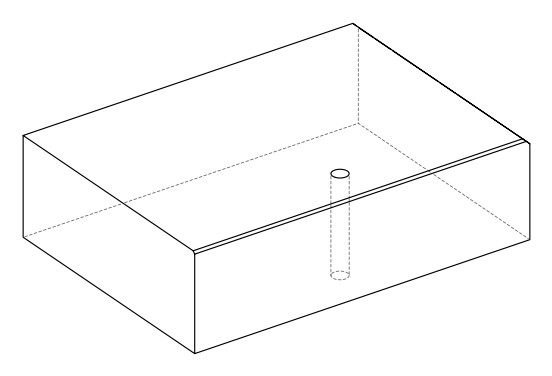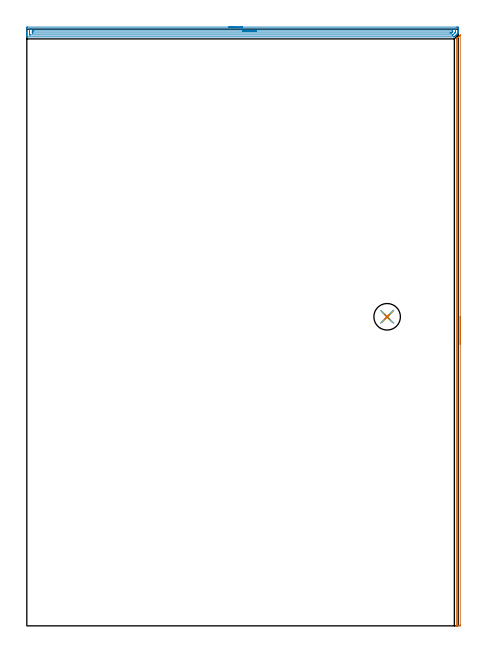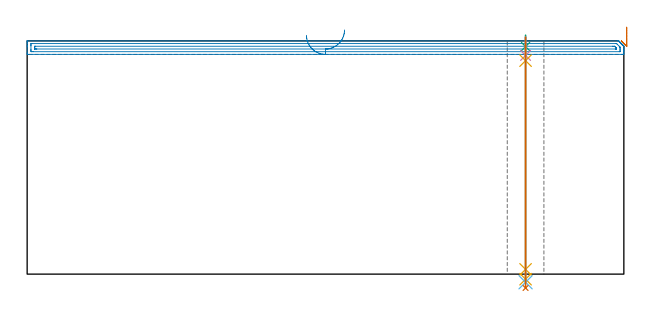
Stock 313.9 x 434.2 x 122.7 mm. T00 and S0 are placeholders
(PLAN: 7 operations, 5 tool changes, 13 min)
(1 AREA_MILL | FG_CHAMFER_SURFACE | UGT0205_001 | 3.59 min | 1692 mm3)
(2 AREA_MILL_1 | FG_CHAMFER_SURFACE_1 | UGT0205_001 | 7.71 min | 7897 mm3)
(3 SPOT_DRILL | STEP1HOLE | NXT0321_9005460120000 | 0.05 min | 182 mm3)
(4 DRILL_BLIND_HOLE_INTO_CENTER | STEP1HOLE | NXT0301_022 | 0.04 min | 93 mm3)
(5 GUN_DRILL_THROUGH_HOLE | STEP1HOLE | UGT0307_001 | 0.55 min | 2232 mm3)
(6 SPADE_DRILL_TO_ENLARGE_THROUGH_HOLE | STEP1HOLE | UGT0306_003 | 0.52 min | 12502 mm3)
(7 DRILL_TO_ENLARGE_THROUGH_HOLE | STEP1HOLE | UGT0301_260 | 0.53 min | 20826 mm3)
(TOOL UGT0205_001 | Chamfer Mill 20 x 3 x 45 deg. | D20 FL50 Z2)
(TOOL NXT0321_9005460120000 | NC Spot Drill, 142deg, 12mm, Carbide, Uncoated | D12 PA142 FL30 Z2)
(TOOL NXT0301_022 | Carbide Drill 5.1mm [860.1-0510-015A1-MM 2214] | D5.1 PA140 FL28 Z2)
(TOOL UGT0307_001 | Gun Drill 5 mm | D5 PA130 FL24 Z1)
(TOOL UGT0306_003 | Spade Drill 12.5mm | D12.5 PA132 FL10 Z2)
(TOOL UGT0301_260 | Twist Drill 19.3 mm | D19.3 PA118 FL140 Z2)
(OP 1 AREA_MILL)
G17 G21 G94 G90
T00 M6
G54
G17 G0 G90 X315.4 Y224.95 S1061 M3
G43 Z132.7 H0
Z129.9
G94 G1 Y224.912 Z129.028 F250.
Y224.798 Z128.164
Y224.609 Z127.312
Y224.347 Z126.48
Y224.013 Z125.674
Y223.61 Z124.9
Y223.142 Z124.164
Y222.61 Z123.472
Y222.021 Z122.829
Y221.378 Z122.24
Y220.686 Z121.708
Y219.95 Z121.24
Y219.176 Z120.837
Y218.37 Z120.503
Y217.538 Z120.241
Y216.686 Z120.052
Y215.822 Z119.938
Y214.95 Z119.9
Y0.614
X315.398 Y0.426 Z119.902
X315.391 Y0.002 Z119.905
X315.218 Y0. Z120.079
X314. Z121.295
X312.986 Z122.314
X312.626 Y0.007 Z122.666
X312.603 Y0.01 Z122.688
X312.6 Y0.168 Z122.7
Y426.634
X312.607 Y427.1 Z122.693
X312.626 Y427.126 Z122.674
X313.114 Y427.616 Z122.182
X313.447 Y427.947 Z121.853
X313.673 Y428.173 Z121.627
X313.892 Y428.393 Z121.406
X314. Y428.502 Z121.296
X314.443 Y428.943 Z120.856
X314.886 Y429.388 Z120.41
X315.329 Y429.829 Z119.97
X315.383 Y429.881 Z119.917
X315.395 Y429.884 Z119.904
X315.4 Y429.881 Z119.9
Y214.95
Y214.078 Z119.938
Y213.214 Z120.052
Y212.362 Z120.241
Y211.53 Z120.503
Y210.724 Z120.837
Y209.95 Z121.24
Y209.214 Z121.708
Y208.522 Z122.24
Y207.879 Z122.829
Y207.29 Z123.472
Y206.758 Z124.164
Y206.29 Z124.9
Y205.887 Z125.674
Y205.553 Z126.48
Y205.291 Z127.312
Y205.102 Z128.164
Y204.988 Z129.028
Y204.95 Z129.9
G0 Z132.7
M5
M2
(OP 2 AREA_MILL_1)
G17 G21 G94 G90
T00 M6
G54
G17 G0 G90 X146.95 Y435.7 S1061 M3
G43 Z132.7 H0
Z125.6
G94 G1 X146.988 Z124.728 F250.
X147.102 Z123.863
X147.291 Z123.012
X147.553 Z122.18
X147.887 Z121.374
X148.29 Z120.6
X148.759 Z119.864
X149.29 Z119.172
X149.879 Z118.529
X150.522 Z117.94
X151.214 Z117.408
X151.95 Z116.94
X152.724 Z116.537
X153.53 Z116.203
X154.362 Z115.941
X155.214 Z115.752
X156.078 Z115.638
X156.95 Z115.6
X312.814
X313.282 Y435.699 Z115.601
X313.744 Y435.694 Z115.603
X313.891 Y435.691 Z115.605
X313.9 Y435.238 Z116.057
Y434.966 Z116.329
Y434.356 Z116.939
Y433.811 Z117.486
Y433.473 Z117.823
Y432.929 Z118.367
Y432.591 Z118.703
Y431.774 Z119.525
X313.899 Y431.409 Z119.887
X313.878 Y431.376 Z119.921
X313.454 Y430.954 Z120.346
X313.328 Y430.827 Z120.47
X313.282 Y430.782 Z120.517
X313.081 Y430.58 Z120.719
X313.034 Y430.533 Z120.764
X312.985 Y430.484 Z120.815
X312.79 Y430.29 Z121.009
X312.74 Y430.239 Z121.058
X312.687 Y430.186 Z121.113
X312.5 Y429.999 Z121.3
X312.446 Y429.944 Z121.352
X312.389 Y429.888 Z121.411
X312.209 Y429.709 Z121.59
X312.152 Y429.65 Z121.646
X312.091 Y429.591 Z121.708
X311.919 Y429.418 Z121.881
X311.858 Y429.356 Z121.94
X311.793 Y429.293 Z122.006
X311.628 Y429.128 Z122.171
X311.564 Y429.062 Z122.234
X311.496 Y428.995 Z122.303
X311.223 Y428.722 Z122.577
X311.124 Y428.627 Z122.673
X311.1 Y428.607 Z122.693
X310.602 Y428.6 Z122.7
X0.171
X0.008 Y428.603 Z122.688
X0.007 Y428.608 Z122.683
X0. Y428.953 Z122.346
Y429.269 Z122.031
Y429.944 Z121.35
Y431.164 Z120.132
Y431.709 Z119.585
Y434.966 Z116.331
X0.003 Y435.238 Z116.059
X0.01 Y435.692 Z115.606
X0.155 Y435.695 Z115.603
X0.618 Y435.7 Z115.6
X156.95
Y434.286 Z117.014
X311.496 Y434.285 Z117.015
X311.567
X311.871 Y434.279 Z117.021
X311.89 Y434.18 Z117.12
X311.897 Y433.959 Z117.341
X311.899 Y433.473 Z117.827
X311.9 Y433.074 Z118.226
X311.899 Y432.591 Z118.709
X311.897 Y432.194 Z119.106
X311.89 Y431.951 Z119.349
X311.874 Y431.836 Z119.464
X311.755 Y431.709 Z119.591
X311.628 Y431.578 Z119.722
X311.496 Y431.445 Z119.855
X310.602 Y430.552 Z120.748
X310.295 Y430.248 Z121.052
X310.096 Y430.054 Z121.246
X310.062 Y430.024 Z121.276
X310.017 Y430.02 Z121.28
X309.915 Y430.017 Z121.283
X309.709 Y430.014 Z121.286
X309.638
X2.404 Y430.015 Z121.285
X2.333
X2.029 Y430.021 Z121.279
X2.01 Y430.12 Z121.18
X2.003 Y430.341 Z120.959
X2.001 Y430.827 Z120.473
X2. Y431.226 Z120.074
Y432.99 Z118.31
X2.001 Y433.473 Z117.827
X2.002 Y433.87 Z117.43
X2.01 Y434.265 Z117.035
X2.404 Y434.283 Z117.017
X2.476 Y434.284 Z117.016
X3.298 Y434.286 Z117.014
X156.95
Y432.872 Z118.428
X309.425 Y432.871 Z118.429
X309.709 Y432.87 Z118.43
X309.803 Y432.868 Z118.432
X309.877 Y432.865 Z118.435
X309.89 Y432.862 Z118.438
X309.894 Y432.833 Z118.467
X309.897 Y432.78 Z118.52
X309.899 Y432.591 Z118.709
X309.898 Y432.404 Z118.896
X309.892 Y432.34 Z118.96
X309.886 Y432.298 Z119.002
X309.865 Y432.273 Z119.027
X309.709 Y432.109 Z119.191
X309.508 Y431.908 Z119.392
X309.307 Y431.709 Z119.591
X309.059 Y431.468 Z119.832
X309.024 Y431.435 Z119.865
X308.957 Y431.433 Z119.867
X308.816 Y431.431 Z119.869
X308.206 Y431.429 Z119.871
X307.922 Y431.428 Z119.872
X4.475 Y431.429 Z119.871
X4.191 Y431.43 Z119.87
X4.097 Y431.432 Z119.868
X4.023 Y431.435 Z119.865
X4.01 Y431.438 Z119.862
X4.006 Y431.467 Z119.833
X4.003 Y431.52 Z119.78
X4.001 Y431.709 Z119.591
X4. Y431.897 Z119.403
Y432.591 Z118.709
X4.001 Y432.779 Z118.521
X4.006 Y432.842 Z118.458
X4.01 Y432.862 Z118.438
X4.017 Y432.865 Z118.435
X4.049 Y432.867 Z118.433
X4.191 Y432.87 Z118.43
X4.8 Y432.871 Z118.429
X5.084 Y432.872 Z118.428
X156.95
X157.822 Z118.466
X158.687 Z118.58
X159.538 Z118.769
X160.37 Z119.031
X161.176 Z119.365
X161.95 Z119.768
X162.686 Z120.237
X163.378 Z120.768
X164.021 Z121.357
X164.61 Z122.001
X165.142 Z122.693
X165.61 Z123.428
X166.013 Z124.202
X166.347 Z125.008
X166.609 Z125.84
X166.798 Z126.692
X166.912 Z127.557
X166.95 Z128.428
G0 Z132.7
M5
M2
(OP 3 SPOT_DRILL)
G17 G21 G94 G90
T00 M6
G54
G17 G0 G90 X262.2 Y224.9 S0 M3
G43 Z132.7 H0
G94 G81 G98 Z119.7 F250. R125.7
G80
M5
M2
(OP 4 DRILL_BLIND_HOLE_INTO_CENTER)
G17 G21 G94 G90
T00 M6
G54
G17 G0 G90 X262.2 Y224.9 S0 M3
G43 Z132.7 H1
G94 G81 G98 Z115.05 F250. R124.7
G80
M5
M2
(OP 5 GUN_DRILL_THROUGH_HOLE)
G17 G21 G94 G90
T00 M6
G54
G17 G0 G90 X262.2 Y224.9 M8
G43 Z132.7 H0
Z120.592
S716 M3
G94 G1 Z112.294 F125. M26
G4 X.084
Z2.5 F250.
G4 X.084
Z-2.666 F125.
G4 X.084
M5
M9
G0 Z120.592
Z132.7
M2
(OP 6 SPADE_DRILL_TO_ENLARGE_THROUGH_HOLE)
G17 G21 G94 G90
T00 M6
G54
G17 G0 G90 X262.2 Y224.9 S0 M3
G43 Z132.7 H0
G94 G73 G98 Z-4.283 F250. Q11.544 R124.7
G80
M5
M2
(OP 7 DRILL_TO_ENLARGE_THROUGH_HOLE)
G17 G21 G94 G90
T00 M6
G54
G17 G0 G90 X262.2 Y224.9 S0 M3
G43 Z132.7 H0
G94 G73 G98 Z-7.298 F250. Q18.571 R124.7
G80
M5
M2
